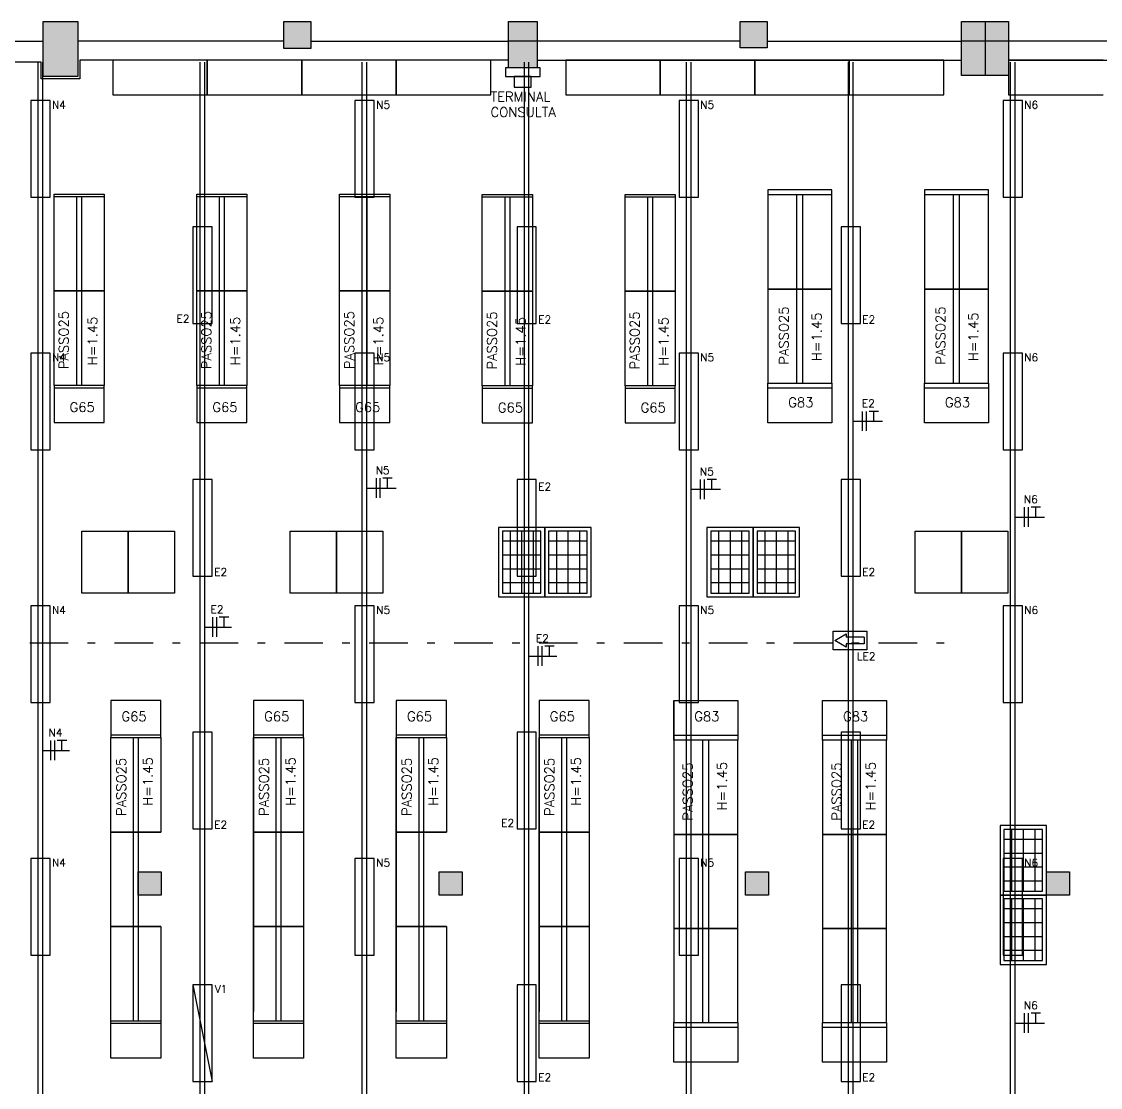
# Model space of a CAD drawing. Header units: metres. Extents: x -367 to 368, y -238 to 226.
# Drawn here: x 213.99 to 227.97, y 208.86 to 222.67 of the extents above; entities that cross this region are included whole.
import ezdxf
from ezdxf.enums import TextEntityAlignment as Align

# ---------------------------------------------------------------- set-up
doc = ezdxf.new("R2010")
doc.units = ezdxf.units.M
doc.linetypes.add('CONTINOUS', pattern=[0])
doc.linetypes.add('LA_BAU_MERC_R01$0$DASHDOT', pattern=[1, 0.5, -0.25, 0, -0.25])
for name, color, linetype in [('A-SIMBELET', 10, 'Continuous'), ('ELE-ELÉTRICA', 160, 'Continuous'), ('INCENDIO', 10, 'CONTINOUS'), ('LA_BAU_BASES GERAIS_R00$0$base', 253, 'Continuous'), ('LA_BAU_LUM TÉRREO_R02$0$ARQ-HAC-251', 251, 'Continuous'), ('LA_BAU_LUM TÉRREO_R02$0$ARQ-LUM', 2, 'Continuous'), ('LA_BAU_MERC_R01$0$ARQ-MOB', 8, 'Continuous')]:
    doc.layers.add(name, color=color, linetype=linetype)
doc.styles.add('LA_BAU_BASES GERAIS_R00$0$LA_BAU_MERC_R01$0$R40-125-RS', font='romans.shx', dxfattribs={"height": 0.1248})
doc.styles.add('LA_BAU_BASES GERAIS_R00$0$LA_BAU_MERC_R01$0$RS80', font='ROMANS', dxfattribs={"height": 0.18})
doc.styles.add('LA_BAU_BASES GERAIS_R00$0$R60-125-RS', font='romans.shx', dxfattribs={"height": 0.19})
doc.styles.add('LA_BAU_BASES GERAIS_R00$0$R80-100-RS', font='romans.shx', dxfattribs={"height": 0.203})
doc.styles.get("Standard").update_dxf_attribs({"font": 'romans.shx'})

# ---------------------------------------------------------------- blocks, each defined once
blk = doc.blocks.new('LA_BAU_BASES GERAIS_R00$0$LA_BAU_ALVENARIA TÉRREO_R01')
at = {"layer": 'LA_BAU_BASES GERAIS_R00$0$base', "linetype": 'Continuous'}
h = blk.add_hatch(color=256, dxfattribs=at)
h.dxf.hatch_style = 1
h.paths.add_polyline_path([(214.72, 222.67), (214.27, 222.67), (214.27, 221.96), (214.72, 221.96)])
h = blk.add_hatch(color=256, dxfattribs=at)
h.dxf.hatch_style = 1
h.paths.add_polyline_path([(217.74, 222.67), (217.39, 222.67), (217.39, 222.32), (217.74, 222.32)])
h = blk.add_hatch(color=256, dxfattribs=at)
h.dxf.hatch_style = 1
h.paths.add_polyline_path([(220.67, 222.67), (220.3, 222.67), (220.3, 222.42), (220.67, 222.42)])
h = blk.add_hatch(color=256, dxfattribs=at)
h.dxf.hatch_style = 1
h.paths.add_polyline_path([(223.65, 222.67), (223.3, 222.67), (223.3, 222.33), (223.65, 222.33)])
h = blk.add_hatch(color=256, dxfattribs=at)
h.dxf.hatch_style = 1
h.paths.add_polyline_path([(226.475, 222.67), (226.17, 222.67), (226.17, 222.42), (226.475, 222.42)])
h = blk.add_hatch(color=256, dxfattribs=at)
h.dxf.hatch_style = 1
h.paths.add_polyline_path([(226.78, 222.67), (226.475, 222.67), (226.475, 222.42), (226.78, 222.42)])
h = blk.add_hatch(color=256, dxfattribs=at)
h.dxf.hatch_style = 1
h.paths.add_polyline_path([(220.67, 222.42), (220.3, 222.42), (220.3, 222.07), (220.67, 222.07)])
h = blk.add_hatch(color=256, dxfattribs=at)
h.dxf.hatch_style = 1
h.paths.add_polyline_path([(226.475, 222.42), (226.17, 222.42), (226.17, 221.97), (226.475, 221.97)])
h = blk.add_hatch(color=256, dxfattribs=at)
h.dxf.hatch_style = 1
h.paths.add_polyline_path([(226.78, 222.42), (226.475, 222.42), (226.475, 221.97), (226.78, 221.97)])
h = blk.add_hatch(color=256, dxfattribs=at)
h.dxf.hatch_style = 1
h.paths.add_polyline_path([(215.8, 211.65), (215.5, 211.65), (215.5, 211.35), (215.8, 211.35)])
h = blk.add_hatch(color=256, dxfattribs=at)
h.dxf.hatch_style = 1
h.paths.add_polyline_path([(219.7, 211.65), (219.4, 211.65), (219.4, 211.35), (219.7, 211.35)])
h = blk.add_hatch(color=256, dxfattribs=at)
h.dxf.hatch_style = 1
h.paths.add_polyline_path([(223.67, 211.65), (223.37, 211.65), (223.37, 211.35), (223.67, 211.35)])
h = blk.add_hatch(color=256, dxfattribs=at)
h.dxf.hatch_style = 1
h.paths.add_polyline_path([(227.57, 211.65), (227.27, 211.65), (227.27, 211.35), (227.57, 211.35)])
for p, q in [((220.3, 222.67), (220.67, 222.67)), ((220.3, 222.07), (220.3, 222.67)), ((220.67, 222.67), (220.67, 222.07)), ((226.17, 222.67), (226.78, 222.67)), ((226.17, 221.97), (226.17, 222.67)), ((226.475, 222.67), (226.475, 221.97)), ((226.78, 222.67), (226.78, 221.97)), ((211.75, 222.415), (214.27, 222.415)), ((217.39, 222.415), (214.72, 222.415)), ((217.74, 222.415), (220.3, 222.415)), ((220.3, 222.42), (220.67, 222.42)), ((223.3, 222.415), (220.67, 222.415)), ((223.65, 222.415), (226.17, 222.415)), ((226.17, 222.42), (226.78, 222.42)), ((229.41, 222.415), (226.78, 222.415)), ((220.67, 222.17), (226.17, 222.17)), ((226.78, 222.17), (232.28, 222.17)), ((220.67, 222.07), (220.3, 222.07)), ((226.78, 221.97), (226.17, 221.97))]:
    blk.add_line(p, q, dxfattribs=at)
for points in [[(214.27, 222.67), (214.72, 222.67), (214.72, 221.96), (214.27, 221.96)], [(217.74, 222.32), (217.39, 222.32), (217.39, 222.67), (217.74, 222.67)], [(223.3, 222.33), (223.3, 222.67), (223.65, 222.67), (223.65, 222.33)], [(215.5, 211.65), (215.8, 211.65), (215.8, 211.35), (215.5, 211.35)], [(219.4, 211.65), (219.7, 211.65), (219.7, 211.35), (219.4, 211.35)], [(223.37, 211.65), (223.67, 211.65), (223.67, 211.35), (223.37, 211.35)], [(227.27, 211.65), (227.57, 211.65), (227.57, 211.35), (227.27, 211.35)]]:
    blk.add_lwpolyline(points, close=True, dxfattribs=at)
blk.add_lwpolyline([(220.3, 222.17), (214.745, 222.17), (214.745, 221.93), (214.245, 221.93), (214.245, 222.145), (200.32, 222.145)], dxfattribs=at)
blk = doc.blocks.new('LA_BAU_BASES GERAIS_R00$0$LA_BAU_MERC_R01')
at = {"layer": 'LA_BAU_BASES GERAIS_R00$0$base'}
for p, q in [((215.17, 222.17), (215.17, 221.72)), ((216.395, 222.17), (215.17, 222.17)), ((216.395, 221.72), (216.395, 222.17)), ((216.395, 222.17), (216.395, 221.72)), ((217.62, 222.17), (216.395, 222.17)), ((217.62, 222.17), (217.62, 221.72)), ((218.845, 222.17), (217.62, 222.17)), ((217.62, 221.72), (217.62, 222.17)), ((218.845, 222.17), (218.845, 221.72)), ((220.07, 222.17), (218.845, 222.17)), ((218.845, 221.72), (218.845, 222.17)), ((220.07, 221.72), (220.07, 222.17)), ((221.041, 222.17), (221.041, 221.72)), ((222.266, 222.17), (221.041, 222.17)), ((222.266, 221.72), (222.266, 222.17)), ((222.266, 222.17), (222.266, 221.72)), ((223.491, 222.17), (222.266, 222.17)), ((223.491, 222.17), (223.491, 221.72)), ((224.716, 222.17), (223.491, 222.17)), ((223.491, 221.72), (223.491, 222.17)), ((224.716, 222.17), (224.716, 221.72)), ((225.941, 222.17), (224.716, 222.17)), ((224.716, 221.72), (224.716, 222.17)), ((225.941, 221.72), (225.941, 222.17)), ((226.78, 222.17), (226.78, 221.72)), ((228.005, 222.17), (226.78, 222.17)), ((220.71, 222.07), (220.26, 222.07)), ((220.26, 222.07), (220.26, 221.96)), ((220.71, 221.96), (220.71, 222.07)), ((220.26, 221.96), (220.71, 221.96)), ((220.595, 221.96), (220.375, 221.96)), ((220.375, 221.96), (220.375, 221.82)), ((220.595, 221.82), (220.595, 221.96)), ((220.375, 221.82), (220.595, 221.82)), ((215.17, 221.72), (216.395, 221.72)), ((216.395, 221.72), (217.62, 221.72)), ((217.62, 221.72), (218.845, 221.72)), ((218.845, 221.72), (220.07, 221.72)), ((221.041, 221.72), (222.266, 221.72)), ((222.266, 221.72), (223.491, 221.72)), ((223.491, 221.72), (224.716, 221.72)), ((224.716, 221.72), (225.941, 221.72)), ((226.78, 221.72), (228.005, 221.72)), ((214.41, 220.405), (215.06, 220.405)), ((214.41, 219.18), (214.41, 220.405)), ((214.705, 219.18), (214.705, 220.405)), ((214.765, 220.405), (214.765, 219.18)), ((215.06, 220.405), (215.06, 219.18)), ((216.26, 220.405), (216.91, 220.405)), ((216.26, 219.18), (216.26, 220.405)), ((216.555, 219.18), (216.555, 220.405)), ((216.615, 220.405), (216.615, 219.18)), ((216.91, 220.405), (216.91, 219.18)), ((218.11, 220.405), (218.76, 220.405)), ((218.11, 219.18), (218.11, 220.405)), ((218.405, 219.18), (218.405, 220.405)), ((218.465, 220.405), (218.465, 219.18)), ((218.76, 220.405), (218.76, 219.18)), ((219.96, 220.4), (220.61, 220.4)), ((219.96, 219.175), (219.96, 220.4)), ((220.255, 219.175), (220.255, 220.4)), ((220.315, 220.4), (220.315, 219.175)), ((220.61, 220.4), (220.61, 219.175)), ((221.81, 220.4), (222.46, 220.4)), ((221.81, 219.175), (221.81, 220.4)), ((222.105, 219.175), (222.105, 220.4)), ((222.165, 220.4), (222.165, 219.175)), ((222.46, 220.4), (222.46, 219.175)), ((224.49, 220.424), (223.66, 220.424)), ((223.66, 220.424), (223.66, 219.204)), ((224.035, 219.204), (224.035, 220.424)), ((224.115, 219.204), (224.115, 220.424)), ((224.49, 219.204), (224.49, 220.424)), ((226.52, 220.424), (225.69, 220.424)), ((225.69, 220.424), (225.69, 219.204)), ((226.065, 219.204), (226.065, 220.424)), ((226.145, 219.204), (226.145, 220.424)), ((226.52, 219.204), (226.52, 220.424)), ((215.06, 219.18), (214.41, 219.18)), ((214.41, 219.18), (215.06, 219.18)), ((214.41, 217.955), (214.41, 219.18)), ((214.705, 217.955), (214.705, 219.18)), ((214.765, 219.18), (214.765, 217.955)), ((215.06, 219.18), (215.06, 217.955)), ((216.91, 219.18), (216.26, 219.18)), ((216.26, 219.18), (216.91, 219.18)), ((216.26, 217.955), (216.26, 219.18)), ((216.555, 217.955), (216.555, 219.18)), ((216.615, 219.18), (216.615, 217.955)), ((216.91, 219.18), (216.91, 217.955)), ((218.76, 219.18), (218.11, 219.18)), ((218.11, 219.18), (218.76, 219.18)), ((218.11, 217.955), (218.11, 219.18)), ((218.405, 217.955), (218.405, 219.18)), ((218.465, 219.18), (218.465, 217.955)), ((218.76, 219.18), (218.76, 217.955)), ((220.61, 219.175), (219.96, 219.175)), ((219.96, 219.175), (220.61, 219.175)), ((219.96, 217.95), (219.96, 219.175)), ((220.255, 217.95), (220.255, 219.175)), ((220.315, 219.175), (220.315, 217.95)), ((220.61, 219.175), (220.61, 217.95)), ((222.46, 219.175), (221.81, 219.175)), ((221.81, 219.175), (222.46, 219.175)), ((221.81, 217.95), (221.81, 219.175)), ((222.105, 217.95), (222.105, 219.175)), ((222.165, 219.175), (222.165, 217.95)), ((222.46, 219.175), (222.46, 217.95)), ((223.66, 219.204), (224.49, 219.204)), ((224.49, 219.204), (223.66, 219.204)), ((223.66, 219.204), (223.66, 217.984)), ((224.035, 217.984), (224.035, 219.204)), ((224.115, 217.984), (224.115, 219.204)), ((224.49, 217.984), (224.49, 219.204)), ((225.69, 219.204), (226.52, 219.204)), ((226.52, 219.204), (225.69, 219.204)), ((225.69, 219.204), (225.69, 217.984)), ((226.065, 217.984), (226.065, 219.204)), ((226.145, 217.984), (226.145, 219.204)), ((226.52, 217.984), (226.52, 219.204)), ((223.66, 217.984), (224.49, 217.984)), ((225.69, 217.984), (226.52, 217.984)), ((215.06, 217.955), (214.41, 217.955)), ((216.91, 217.955), (216.26, 217.955)), ((218.76, 217.955), (218.11, 217.955)), ((220.61, 217.95), (219.96, 217.95)), ((222.46, 217.95), (221.81, 217.95)), ((214.77, 216.064), (215.37, 216.064)), ((214.77, 215.264), (214.77, 216.064)), ((215.37, 216.064), (215.97, 216.064)), ((215.37, 215.264), (215.37, 216.064)), ((215.37, 216.064), (215.37, 215.264)), ((215.97, 216.064), (215.97, 215.264)), ((217.47, 216.064), (218.07, 216.064)), ((217.47, 215.264), (217.47, 216.064)), ((218.07, 216.064), (218.67, 216.064)), ((218.07, 215.264), (218.07, 216.064)), ((218.07, 216.064), (218.07, 215.264)), ((218.67, 216.064), (218.67, 215.264)), ((220.77, 216.114), (220.17, 216.114)), ((220.17, 216.114), (220.17, 215.214)), ((220.72, 216.064), (220.22, 216.064)), ((220.22, 216.064), (220.22, 215.264)), ((220.32, 216.064), (220.32, 215.264)), ((220.47, 216.064), (220.47, 215.264)), ((220.62, 216.064), (220.62, 215.264)), ((220.72, 215.264), (220.72, 216.064)), ((220.77, 215.214), (220.77, 216.114)), ((221.37, 216.114), (220.77, 216.114)), ((220.77, 216.114), (220.77, 215.214)), ((221.32, 216.064), (220.82, 216.064)), ((220.82, 216.064), (220.82, 215.264)), ((220.92, 216.064), (220.92, 215.264)), ((221.07, 216.064), (221.07, 215.264)), ((221.22, 216.064), (221.22, 215.264)), ((221.32, 215.264), (221.32, 216.064)), ((221.37, 215.214), (221.37, 216.114)), ((223.47, 216.114), (222.87, 216.114)), ((222.87, 216.114), (222.87, 215.214)), ((223.42, 216.064), (222.92, 216.064)), ((222.92, 216.064), (222.92, 215.264)), ((223.02, 216.064), (223.02, 215.264)), ((223.17, 216.064), (223.17, 215.264)), ((223.32, 216.064), (223.32, 215.264)), ((223.42, 215.264), (223.42, 216.064)), ((223.47, 215.214), (223.47, 216.114)), ((224.07, 216.114), (223.47, 216.114)), ((223.47, 216.114), (223.47, 215.214)), ((224.02, 216.064), (223.52, 216.064)), ((223.52, 216.064), (223.52, 215.264)), ((223.62, 216.064), (223.62, 215.264)), ((223.77, 216.064), (223.77, 215.264)), ((223.92, 216.064), (223.92, 215.264)), ((224.02, 215.264), (224.02, 216.064)), ((224.07, 215.214), (224.07, 216.114)), ((225.57, 216.064), (226.17, 216.064)), ((225.57, 215.264), (225.57, 216.064)), ((226.17, 216.064), (226.77, 216.064)), ((226.17, 215.264), (226.17, 216.064)), ((226.17, 216.064), (226.17, 215.264)), ((226.77, 216.064), (226.77, 215.264)), ((220.72, 215.934), (220.22, 215.934)), ((221.32, 215.934), (220.82, 215.934)), ((223.42, 215.934), (222.92, 215.934)), ((224.02, 215.934), (223.52, 215.934)), ((220.72, 215.754), (220.22, 215.754)), ((221.32, 215.754), (220.82, 215.754)), ((223.42, 215.754), (222.92, 215.754)), ((224.02, 215.754), (223.52, 215.754)), ((220.72, 215.574), (220.22, 215.574)), ((221.32, 215.574), (220.82, 215.574)), ((223.42, 215.574), (222.92, 215.574)), ((224.02, 215.574), (223.52, 215.574)), ((220.72, 215.394), (220.22, 215.394)), ((221.32, 215.394), (220.82, 215.394)), ((223.42, 215.394), (222.92, 215.394)), ((224.02, 215.394), (223.52, 215.394)), ((215.37, 215.264), (214.77, 215.264)), ((215.97, 215.264), (215.37, 215.264)), ((218.07, 215.264), (217.47, 215.264)), ((218.67, 215.264), (218.07, 215.264)), ((220.17, 215.214), (220.77, 215.214)), ((220.22, 215.264), (220.72, 215.264)), ((220.77, 215.214), (221.37, 215.214)), ((220.82, 215.264), (221.32, 215.264)), ((222.87, 215.214), (223.47, 215.214)), ((222.92, 215.264), (223.42, 215.264)), ((223.47, 215.214), (224.07, 215.214)), ((223.52, 215.264), (224.02, 215.264)), ((226.17, 215.264), (225.57, 215.264)), ((226.77, 215.264), (226.17, 215.264)), ((216.995, 213.87), (216.995, 209.839)), ((218.845, 213.87), (218.845, 209.839)), ((220.695, 213.87), (220.695, 209.839)), ((222.442, 213.87), (222.442, 209.839)), ((215.145, 213.39), (215.795, 213.39)), ((215.145, 212.165), (215.145, 213.39)), ((215.44, 212.165), (215.44, 213.39)), ((215.5, 213.39), (215.5, 212.165)), ((215.795, 213.39), (215.795, 212.165)), ((216.995, 213.39), (217.645, 213.39)), ((216.995, 212.165), (216.995, 213.39)), ((217.29, 212.165), (217.29, 213.39)), ((217.35, 213.39), (217.35, 212.165)), ((217.645, 213.39), (217.645, 212.165)), ((218.845, 213.39), (219.495, 213.39)), ((218.845, 212.165), (218.845, 213.39)), ((219.14, 212.165), (219.14, 213.39)), ((219.2, 213.39), (219.2, 212.165)), ((219.495, 213.39), (219.495, 212.165)), ((220.695, 213.39), (221.345, 213.39)), ((220.695, 212.165), (220.695, 213.39)), ((220.99, 212.165), (220.99, 213.39)), ((221.05, 213.39), (221.05, 212.165)), ((221.345, 213.39), (221.345, 212.165)), ((223.272, 213.356), (222.442, 213.356)), ((222.442, 213.356), (222.442, 212.136)), ((222.817, 212.136), (222.817, 213.356)), ((222.897, 212.136), (222.897, 213.356)), ((223.272, 212.136), (223.272, 213.356)), ((225.2, 213.356), (224.37, 213.356)), ((224.37, 213.356), (224.37, 212.136)), ((224.745, 212.136), (224.745, 213.356)), ((224.825, 212.136), (224.825, 213.356)), ((225.2, 212.136), (225.2, 213.356)), ((227.27, 212.25), (226.67, 212.25)), ((226.67, 212.25), (226.67, 211.35)), ((227.27, 211.35), (227.27, 212.25)), ((215.145, 212.165), (215.795, 212.165)), ((215.145, 210.94), (215.145, 212.165)), ((215.795, 212.165), (215.145, 212.165)), ((215.44, 210.94), (215.44, 212.165)), ((215.5, 212.165), (215.5, 210.94)), ((216.995, 212.165), (217.645, 212.165)), ((216.995, 210.94), (216.995, 212.165)), ((217.645, 212.165), (216.995, 212.165)), ((217.29, 210.94), (217.29, 212.165)), ((217.35, 212.165), (217.35, 210.94)), ((217.645, 212.165), (217.645, 210.94)), ((218.845, 212.165), (219.495, 212.165)), ((218.845, 210.94), (218.845, 212.165)), ((219.495, 212.165), (218.845, 212.165)), ((219.14, 210.94), (219.14, 212.165)), ((219.2, 212.165), (219.2, 210.94)), ((220.695, 212.165), (221.345, 212.165)), ((220.695, 210.94), (220.695, 212.165)), ((221.345, 212.165), (220.695, 212.165)), ((220.99, 210.94), (220.99, 212.165)), ((221.05, 212.165), (221.05, 210.94)), ((221.345, 212.165), (221.345, 210.94)), ((222.442, 212.136), (223.272, 212.136)), ((223.272, 212.136), (222.442, 212.136)), ((222.442, 212.136), (222.442, 210.916)), ((222.817, 210.916), (222.817, 212.136)), ((222.897, 210.916), (222.897, 212.136)), ((223.272, 210.916), (223.272, 212.136)), ((225.2, 212.136), (224.37, 212.136)), ((224.37, 212.136), (224.37, 210.916)), ((224.37, 212.136), (225.2, 212.136)), ((224.745, 210.916), (224.745, 212.136)), ((224.825, 210.916), (224.825, 212.136)), ((225.2, 210.916), (225.2, 212.136)), ((227.22, 212.2), (226.72, 212.2)), ((226.72, 212.2), (226.72, 211.4)), ((226.82, 212.2), (226.82, 211.4)), ((226.97, 212.2), (226.97, 211.4)), ((227.12, 212.2), (227.12, 211.4)), ((227.22, 211.4), (227.22, 212.2)), ((227.22, 212.07), (226.72, 212.07)), ((227.22, 211.89), (226.72, 211.89)), ((227.22, 211.71), (226.72, 211.71)), ((227.22, 211.53), (226.72, 211.53)), ((226.72, 211.4), (227.22, 211.4)), ((227.27, 211.35), (226.67, 211.35)), ((226.67, 211.35), (226.67, 210.45)), ((226.67, 211.35), (227.27, 211.35)), ((227.22, 211.3), (226.72, 211.3)), ((226.72, 211.3), (226.72, 210.5)), ((226.82, 211.3), (226.82, 210.5)), ((226.97, 211.3), (226.97, 210.5)), ((227.12, 211.3), (227.12, 210.5)), ((227.22, 210.5), (227.22, 211.3)), ((227.27, 210.45), (227.27, 211.35)), ((227.22, 211.17), (226.72, 211.17)), ((227.22, 210.99), (226.72, 210.99)), ((215.795, 210.94), (215.145, 210.94)), ((215.145, 210.94), (215.795, 210.94)), ((215.145, 209.715), (215.145, 210.94)), ((215.44, 209.715), (215.44, 210.94)), ((215.5, 210.94), (215.5, 209.715)), ((215.795, 210.94), (215.795, 209.715)), ((217.645, 210.94), (216.995, 210.94)), ((216.995, 210.94), (217.645, 210.94)), ((216.995, 209.715), (216.995, 210.94)), ((217.29, 209.715), (217.29, 210.94)), ((217.35, 210.94), (217.35, 209.715)), ((217.645, 210.94), (217.645, 209.715)), ((219.495, 210.94), (218.845, 210.94)), ((218.845, 210.94), (219.495, 210.94)), ((218.845, 209.715), (218.845, 210.94)), ((219.14, 209.715), (219.14, 210.94)), ((219.2, 210.94), (219.2, 209.715)), ((219.495, 210.94), (219.495, 209.715)), ((221.345, 210.94), (220.695, 210.94)), ((220.695, 210.94), (221.345, 210.94)), ((220.695, 209.715), (220.695, 210.94)), ((220.99, 209.715), (220.99, 210.94)), ((221.05, 210.94), (221.05, 209.715)), ((221.345, 210.94), (221.345, 209.715)), ((223.272, 210.916), (222.442, 210.916)), ((222.442, 210.916), (222.442, 209.696)), ((222.442, 210.916), (223.272, 210.916)), ((222.817, 209.696), (222.817, 210.916)), ((222.897, 209.696), (222.897, 210.916)), ((223.272, 209.696), (223.272, 210.916)), ((224.37, 210.916), (225.2, 210.916)), ((225.2, 210.916), (224.37, 210.916)), ((224.37, 210.916), (224.37, 209.696)), ((224.745, 209.696), (224.745, 210.916)), ((224.825, 209.696), (224.825, 210.916)), ((225.2, 209.696), (225.2, 210.916)), ((227.22, 210.81), (226.72, 210.81)), ((227.22, 210.63), (226.72, 210.63)), ((226.67, 210.45), (227.27, 210.45)), ((226.72, 210.5), (227.22, 210.5)), ((215.795, 209.715), (215.145, 209.715)), ((217.645, 209.715), (216.995, 209.715)), ((219.495, 209.715), (218.845, 209.715)), ((221.345, 209.715), (220.695, 209.715)), ((222.442, 209.696), (223.272, 209.696)), ((224.37, 209.696), (225.2, 209.696))]:
    blk.add_line(p, q, dxfattribs=at)
at = {"layer": 'LA_BAU_BASES GERAIS_R00$0$base', "linetype": 'Continuous'}
for p, q in [((224.49, 220.488), (223.66, 220.488)), ((223.66, 220.488), (223.66, 220.424)), ((224.49, 220.424), (224.49, 220.488)), ((226.52, 220.488), (225.69, 220.488)), ((225.69, 220.488), (225.69, 220.424)), ((226.52, 220.424), (226.52, 220.488)), ((214.41, 220.435), (215.06, 220.435)), ((214.41, 220.405), (214.41, 220.435)), ((215.06, 220.435), (215.06, 220.405)), ((216.26, 220.435), (216.91, 220.435)), ((216.26, 220.405), (216.26, 220.435)), ((216.91, 220.435), (216.91, 220.405)), ((218.11, 220.435), (218.76, 220.435)), ((218.11, 220.405), (218.11, 220.435)), ((218.76, 220.435), (218.76, 220.405)), ((219.96, 220.43), (220.61, 220.43)), ((219.96, 220.4), (219.96, 220.43)), ((220.61, 220.43), (220.61, 220.4)), ((221.81, 220.43), (222.46, 220.43)), ((221.81, 220.4), (221.81, 220.43)), ((222.46, 220.43), (222.46, 220.4)), ((223.66, 217.47), (223.66, 217.984)), ((224.49, 217.984), (224.49, 217.47)), ((225.69, 217.47), (225.69, 217.984)), ((226.52, 217.984), (226.52, 217.47)), ((214.41, 217.955), (214.41, 217.475)), ((214.41, 217.925), (215.06, 217.925)), ((215.06, 217.475), (215.06, 217.955)), ((216.26, 217.955), (216.26, 217.475)), ((216.26, 217.925), (216.91, 217.925)), ((216.91, 217.475), (216.91, 217.955)), ((218.11, 217.955), (218.11, 217.475)), ((218.11, 217.925), (218.76, 217.925)), ((218.76, 217.475), (218.76, 217.955)), ((219.96, 217.95), (219.96, 217.47)), ((219.96, 217.92), (220.61, 217.92)), ((220.61, 217.47), (220.61, 217.95)), ((221.81, 217.95), (221.81, 217.47)), ((221.81, 217.92), (222.46, 217.92)), ((222.46, 217.47), (222.46, 217.95)), ((224.49, 217.92), (223.66, 217.92)), ((226.52, 217.92), (225.69, 217.92)), ((214.41, 217.475), (215.06, 217.475)), ((216.26, 217.475), (216.91, 217.475)), ((218.11, 217.475), (218.76, 217.475)), ((219.96, 217.47), (220.61, 217.47)), ((221.81, 217.47), (222.46, 217.47)), ((224.49, 217.47), (223.66, 217.47)), ((226.52, 217.47), (225.69, 217.47)), ((215.145, 213.87), (215.145, 213.39)), ((215.795, 213.87), (215.145, 213.87)), ((215.795, 213.39), (215.795, 213.87)), ((216.995, 213.87), (216.995, 213.39)), ((217.645, 213.87), (216.995, 213.87)), ((217.645, 213.39), (217.645, 213.87)), ((218.845, 213.87), (218.845, 213.39)), ((219.495, 213.87), (218.845, 213.87)), ((219.495, 213.39), (219.495, 213.87)), ((220.695, 213.87), (220.695, 213.39)), ((221.345, 213.87), (220.695, 213.87)), ((221.345, 213.39), (221.345, 213.87)), ((222.442, 213.87), (223.272, 213.87)), ((222.442, 213.356), (222.442, 213.87)), ((223.272, 213.87), (223.272, 213.356)), ((224.37, 213.87), (225.2, 213.87)), ((224.37, 213.356), (224.37, 213.87)), ((225.2, 213.87), (225.2, 213.356)), ((215.795, 213.42), (215.145, 213.42)), ((217.645, 213.42), (216.995, 213.42)), ((219.495, 213.42), (218.845, 213.42)), ((221.345, 213.42), (220.695, 213.42)), ((222.442, 213.42), (223.272, 213.42)), ((224.37, 213.42), (225.2, 213.42)), ((215.145, 209.235), (215.145, 209.715)), ((215.795, 209.715), (215.795, 209.235)), ((216.995, 209.235), (216.995, 209.715)), ((217.645, 209.715), (217.645, 209.235)), ((218.845, 209.235), (218.845, 209.715)), ((219.495, 209.715), (219.495, 209.235)), ((220.695, 209.235), (220.695, 209.715)), ((221.345, 209.715), (221.345, 209.235)), ((215.795, 209.685), (215.145, 209.685)), ((217.645, 209.685), (216.995, 209.685)), ((219.495, 209.685), (218.845, 209.685)), ((221.345, 209.685), (220.695, 209.685)), ((222.442, 209.182), (222.442, 209.696)), ((223.272, 209.632), (222.442, 209.632)), ((223.272, 209.696), (223.272, 209.182)), ((224.37, 209.182), (224.37, 209.696)), ((225.2, 209.632), (224.37, 209.632)), ((225.2, 209.696), (225.2, 209.182)), ((215.795, 209.235), (215.145, 209.235)), ((217.645, 209.235), (216.995, 209.235)), ((219.495, 209.235), (218.845, 209.235)), ((221.345, 209.235), (220.695, 209.235)), ((223.272, 209.182), (222.442, 209.182)), ((225.2, 209.182), (224.37, 209.182))]:
    blk.add_line(p, q, dxfattribs=at)
at = {"layer": 'LA_BAU_BASES GERAIS_R00$0$base', "style": 'LA_BAU_BASES GERAIS_R00$0$LA_BAU_MERC_R01$0$R40-125-RS'}
for s, p in [('TERMINAL', (220.067, 221.634, -1.047)), ('CONSULTA', (220.067, 221.434, -1.047)), ('G65', (214.612, 217.61)), ('G65', (216.462, 217.61)), ('G65', (218.312, 217.61)), ('G65', (220.162, 217.605)), ('G65', (222.012, 217.605)), ('G83', (223.925, 217.672)), ('G83', (225.955, 217.672)), ('G65', (215.284, 213.602)), ('G65', (217.134, 213.602)), ('G65', (218.984, 213.602)), ('G65', (220.834, 213.602)), ('G83', (222.707, 213.602)), ('G83', (224.635, 213.602))]:
    blk.add_text(s, height=0.1248, dxfattribs=at).set_placement(p)
for s, p in [('PASSO25', (223.93, 218.223)), ('PASSO25', (225.96, 218.223)), ('PASSO25', (214.598, 218.164)), ('H=1.45', (214.971, 218.214)), ('PASSO25', (216.448, 218.164)), ('H=1.45', (216.821, 218.214)), ('PASSO25', (218.298, 218.164)), ('H=1.45', (218.676, 218.214)), ('PASSO25', (220.148, 218.159)), ('H=1.45', (220.521, 218.209)), ('PASSO25', (221.998, 218.159)), ('H=1.45', (222.371, 218.209)), ('H=1.45', (224.356, 218.268)), ('H=1.45', (226.386, 218.268)), ('PASSO25', (215.343, 212.374)), ('H=1.45', (215.688, 212.505)), ('PASSO25', (217.193, 212.374)), ('H=1.45', (217.538, 212.505)), ('PASSO25', (219.043, 212.374)), ('H=1.45', (219.388, 212.505)), ('PASSO25', (220.893, 212.374)), ('H=1.45', (221.238, 212.505)), ('PASSO25', (222.685, 212.313)), ('H=1.45', (223.129, 212.444)), ('PASSO25', (224.613, 212.313)), ('H=1.45', (225.056, 212.444))]:
    blk.add_text(s, height=0.1248, rotation=89.9999, dxfattribs=at).set_placement(p)
at = {"layer": 'LA_BAU_BASES GERAIS_R00$0$base', "text_generation_flag": 4}
for tag, height, rotation, style, p in [('CD H=1.45', 0.12, 180, 'LA_BAU_BASES GERAIS_R00$0$LA_BAU_MERC_R01$0$RS80', (261.738, 205.549)), ('CD H=1.45', 0.12, 180, 'LA_BAU_BASES GERAIS_R00$0$LA_BAU_MERC_R01$0$RS80', (262.989, 205.549)), ('CD H=2.25', 0.125, 270, 'LA_BAU_BASES GERAIS_R00$0$LA_BAU_MERC_R01$0$R40-125-RS', (266.17, 203.663)), ('CD H=1.45', 0.12, 180, 'LA_BAU_BASES GERAIS_R00$0$LA_BAU_MERC_R01$0$RS80', (261.354, 202.826)), ('CD H=1.45', 0.12, 180, 'LA_BAU_BASES GERAIS_R00$0$LA_BAU_MERC_R01$0$RS80', (262.605, 202.826)), ('CD H=1.45', 0.12, 180, 'LA_BAU_BASES GERAIS_R00$0$LA_BAU_MERC_R01$0$RS80', (263.857, 202.826)), ('CD H=1.45', 0.12, 180, 'LA_BAU_BASES GERAIS_R00$0$LA_BAU_MERC_R01$0$RS80', (265.108, 202.826))]:
    blk.add_attdef(tag, text='', height=height, rotation=rotation, dxfattribs=dict(at, style=style)).set_placement(p, align=Align.MIDDLE)
at = {"layer": 'LA_BAU_BASES GERAIS_R00$0$base', "style": 'LA_BAU_BASES GERAIS_R00$0$LA_BAU_MERC_R01$0$RS80', "text_generation_flag": 4}
for p in [(261.764, 204.896), (263.015, 204.896)]:
    blk.add_attdef('CD H=1.45', text='', height=0.12, dxfattribs=at).set_placement(p, align=Align.MIDDLE)
at = {"layer": 'LA_BAU_BASES GERAIS_R00$0$base', "style": 'LA_BAU_BASES GERAIS_R00$0$LA_BAU_MERC_R01$0$R40-125-RS'}
for p in [(246.243, 203.098), (247.393, 203.098), (248.543, 203.098), (249.693, 203.098), (250.843, 203.098), (246.243, 202.318), (247.393, 202.318), (248.543, 202.318), (249.693, 202.318), (250.843, 202.318)]:
    blk.add_attdef('TIPO', text='', height=0.125, rotation=180, dxfattribs=at).set_placement(p, align=Align.MIDDLE)
blk = doc.blocks.new('LA_BAU_BASES GERAIS_R00')
at = {"layer": 'LA_BAU_BASES GERAIS_R00$0$base'}
for name in ['LA_BAU_BASES GERAIS_R00$0$LA_BAU_MERC_R01', 'LA_BAU_BASES GERAIS_R00$0$LA_BAU_ALVENARIA TÉRREO_R01']:
    blk.add_blockref(name, (0, 0), dxfattribs=at)
at = {"layer": 'LA_BAU_BASES GERAIS_R00$0$base', "style": 'LA_BAU_BASES GERAIS_R00$0$R60-125-RS'}
for p in [(242.782, 218.919), (358.637, 192.964)]:
    blk.add_attdef('S', text='', height=0.19, rotation=90, dxfattribs=at).set_placement(p, align=Align.MIDDLE_CENTER)
at = {"layer": 'LA_BAU_BASES GERAIS_R00$0$base', "style": 'LA_BAU_BASES GERAIS_R00$0$R80-100-RS'}
blk.add_attdef('ACESSO', text='', height=0.203, dxfattribs=at).set_placement((365.922, 191.987), align=Align.TOP_CENTER)
at = {"layer": 'LA_BAU_BASES GERAIS_R00$0$base', "style": 'LA_BAU_BASES GERAIS_R00$0$R60-125-RS'}
blk.add_attdef('S', text='', height=0.19, dxfattribs=at).set_placement((266.114, 180.913), align=Align.MIDDLE_CENTER)
blk = doc.blocks.new('A$C716F59AC')
at = {"layer": 'LA_BAU_LUM TÉRREO_R02$0$ARQ-HAC-251', "color": 160}
for p, q in [((-52.545, 22.569), (-52.545, 44.205)), ((-52.485, 22.569), (-52.485, 44.205)), ((-50.445, 22.569), (-50.445, 44.205)), ((-50.385, 22.569), (-50.385, 44.205)), ((-48.345, 22.569), (-48.345, 44.205)), ((-48.285, 22.569), (-48.285, 44.205)), ((-46.245, 22.569), (-46.245, 44.205)), ((-46.185, 22.569), (-46.185, 44.205)), ((-44.145, 22.569), (-44.145, 44.205)), ((-44.085, 22.569), (-44.085, 44.205)), ((-42.045, 22.569), (-42.045, 44.205)), ((-41.985, 22.569), (-41.985, 44.205)), ((-39.945, 22.569), (-39.945, 44.205)), ((-39.885, 22.569), (-39.885, 44.205))]:
    blk.add_line(p, q, dxfattribs=at)
at = {"layer": 'LA_BAU_LUM TÉRREO_R02$0$ARQ-HAC-251'}
for p, q in [((-50.385, 27.648), (-50.385, 44.205)), ((-46.185, 27.648), (-46.185, 44.205)), ((-41.985, 27.648), (-41.985, 44.205))]:
    blk.add_line(p, q, dxfattribs=at)
at = {"layer": 'LA_BAU_LUM TÉRREO_R02$0$ARQ-HAC-251', "color": 7}
for p, q in [((-52.545, 26.753), (-52.545, 32.515)), ((-48.345, 26.753), (-48.345, 32.515)), ((-44.145, 26.753), (-44.145, 32.515)), ((-39.945, 26.753), (-39.945, 32.515))]:
    blk.add_line(p, q, dxfattribs=at)
at = {"layer": 'LA_BAU_LUM TÉRREO_R02$0$ARQ-LUM', "color": 7}
blk.add_line((-50.54, 32.245), (-50.29, 30.995), dxfattribs=at)
for points in [[(-52.39, 42.455), (-52.39, 43.705), (-52.64, 43.705), (-52.64, 42.455)], [(-52.39, 42.455), (-52.39, 43.705), (-52.64, 43.705), (-52.64, 42.455)], [(-48.19, 42.455), (-48.19, 43.705), (-48.44, 43.705), (-48.44, 42.455)], [(-48.19, 42.455), (-48.19, 43.705), (-48.44, 43.705), (-48.44, 42.455)], [(-43.99, 42.455), (-43.99, 43.705), (-44.24, 43.705), (-44.24, 42.455)], [(-43.99, 42.455), (-43.99, 43.705), (-44.24, 43.705), (-44.24, 42.455)], [(-39.79, 42.455), (-39.79, 43.705), (-40.04, 43.705), (-40.04, 42.455)], [(-39.79, 42.455), (-39.79, 43.705), (-40.04, 43.705), (-40.04, 42.455)], [(-50.29, 40.818), (-50.29, 42.068), (-50.54, 42.068), (-50.54, 40.818)], [(-50.29, 40.818), (-50.29, 42.068), (-50.54, 42.068), (-50.54, 40.818)], [(-46.09, 40.818), (-46.09, 42.068), (-46.34, 42.068), (-46.34, 40.818)], [(-46.09, 40.818), (-46.09, 42.068), (-46.34, 42.068), (-46.34, 40.818)], [(-41.89, 40.818), (-41.89, 42.068), (-42.14, 42.068), (-42.14, 40.818)], [(-41.89, 40.818), (-41.89, 42.068), (-42.14, 42.068), (-42.14, 40.818)], [(-52.39, 39.181), (-52.39, 40.431), (-52.64, 40.431), (-52.64, 39.181)], [(-52.39, 39.181), (-52.39, 40.431), (-52.64, 40.431), (-52.64, 39.181)], [(-48.19, 39.181), (-48.19, 40.431), (-48.44, 40.431), (-48.44, 39.181)], [(-48.19, 39.181), (-48.19, 40.431), (-48.44, 40.431), (-48.44, 39.181)], [(-43.99, 39.181), (-43.99, 40.431), (-44.24, 40.431), (-44.24, 39.181)], [(-43.99, 39.181), (-43.99, 40.431), (-44.24, 40.431), (-44.24, 39.181)], [(-39.79, 39.181), (-39.79, 40.431), (-40.04, 40.431), (-40.04, 39.181)], [(-39.79, 39.181), (-39.79, 40.431), (-40.04, 40.431), (-40.04, 39.181)], [(-50.29, 37.544), (-50.29, 38.794), (-50.54, 38.794), (-50.54, 37.544)], [(-50.29, 37.544), (-50.29, 38.794), (-50.54, 38.794), (-50.54, 37.544)], [(-46.09, 37.544), (-46.09, 38.794), (-46.34, 38.794), (-46.34, 37.544)], [(-46.09, 37.544), (-46.09, 38.794), (-46.34, 38.794), (-46.34, 37.544)], [(-41.89, 37.544), (-41.89, 38.794), (-42.14, 38.794), (-42.14, 37.544)], [(-41.89, 37.544), (-41.89, 38.794), (-42.14, 38.794), (-42.14, 37.544)], [(-52.39, 35.906), (-52.39, 37.156), (-52.64, 37.156), (-52.64, 35.906)], [(-52.39, 35.906), (-52.39, 37.156), (-52.64, 37.156), (-52.64, 35.906)], [(-48.19, 35.906), (-48.19, 37.156), (-48.44, 37.156), (-48.44, 35.906)], [(-48.19, 35.906), (-48.19, 37.156), (-48.44, 37.156), (-48.44, 35.906)], [(-43.99, 35.906), (-43.99, 37.156), (-44.24, 37.156), (-44.24, 35.906)], [(-43.99, 35.906), (-43.99, 37.156), (-44.24, 37.156), (-44.24, 35.906)], [(-39.79, 35.906), (-39.79, 37.156), (-40.04, 37.156), (-40.04, 35.906)], [(-39.79, 35.906), (-39.79, 37.156), (-40.04, 37.156), (-40.04, 35.906)], [(-50.29, 34.269), (-50.29, 35.519), (-50.54, 35.519), (-50.54, 34.269)], [(-50.29, 34.269), (-50.29, 35.519), (-50.54, 35.519), (-50.54, 34.269)], [(-46.09, 34.269), (-46.09, 35.519), (-46.34, 35.519), (-46.34, 34.269)], [(-46.09, 34.269), (-46.09, 35.519), (-46.34, 35.519), (-46.34, 34.269)], [(-41.89, 34.269), (-41.89, 35.519), (-42.14, 35.519), (-42.14, 34.269)], [(-41.89, 34.269), (-41.89, 35.519), (-42.14, 35.519), (-42.14, 34.269)], [(-52.39, 32.632), (-52.39, 33.882), (-52.64, 33.882), (-52.64, 32.632)], [(-52.39, 32.632), (-52.39, 33.882), (-52.64, 33.882), (-52.64, 32.632)], [(-48.19, 32.632), (-48.19, 33.882), (-48.44, 33.882), (-48.44, 32.632)], [(-48.19, 32.632), (-48.19, 33.882), (-48.44, 33.882), (-48.44, 32.632)], [(-43.99, 32.632), (-43.99, 33.882), (-44.24, 33.882), (-44.24, 32.632)], [(-43.99, 32.632), (-43.99, 33.882), (-44.24, 33.882), (-44.24, 32.632)], [(-39.79, 32.632), (-39.79, 33.882), (-40.04, 33.882), (-40.04, 32.632)], [(-39.79, 32.632), (-39.79, 33.882), (-40.04, 33.882), (-40.04, 32.632)], [(-50.29, 30.995), (-50.29, 32.245), (-50.54, 32.245), (-50.54, 30.995)], [(-50.29, 30.995), (-50.29, 32.245), (-50.54, 32.245), (-50.54, 30.995)], [(-50.29, 30.995), (-50.29, 32.245), (-50.54, 32.245), (-50.54, 30.995)], [(-50.29, 30.995), (-50.29, 32.245), (-50.54, 32.245), (-50.54, 30.995)], [(-46.09, 30.995), (-46.09, 32.245), (-46.34, 32.245), (-46.34, 30.995)], [(-46.09, 30.995), (-46.09, 32.245), (-46.34, 32.245), (-46.34, 30.995)], [(-41.89, 30.995), (-41.89, 32.245), (-42.14, 32.245), (-42.14, 30.995)], [(-41.89, 30.995), (-41.89, 32.245), (-42.14, 32.245), (-42.14, 30.995)]]:
    blk.add_lwpolyline(points, close=True, dxfattribs=at)
for points in [[(-50.29, 41.818), (-50.29, 42.068), (-50.54, 42.068), (-50.29, 41.818)], [(-46.09, 41.818), (-46.09, 42.068), (-46.34, 42.068), (-46.09, 41.818)], [(-41.89, 41.818), (-41.89, 42.068), (-42.14, 42.068), (-41.89, 41.818)], [(-50.29, 38.544), (-50.29, 38.794), (-50.54, 38.794), (-50.29, 38.544)], [(-46.09, 38.544), (-46.09, 38.794), (-46.34, 38.794), (-46.09, 38.544)], [(-41.89, 38.544), (-41.89, 38.794), (-42.14, 38.794), (-41.89, 38.544)], [(-50.29, 35.269), (-50.29, 35.519), (-50.54, 35.519), (-50.29, 35.269)], [(-46.09, 35.269), (-46.09, 35.519), (-46.34, 35.519), (-46.09, 35.269)], [(-41.89, 35.269), (-41.89, 35.519), (-42.14, 35.519), (-41.89, 35.269)], [(-50.29, 30.995), (-50.29, 32.245), (-50.54, 32.245), (-50.29, 30.995)], [(-46.09, 31.995), (-46.09, 32.245), (-46.34, 32.245), (-46.09, 31.995)], [(-41.89, 31.995), (-41.89, 32.245), (-42.14, 32.245), (-41.89, 31.995)]]:
    blk.add_solid(points, dxfattribs=at)
blk = doc.blocks.new('SETA')
at = {"layer": 'A-SIMBELET'}
for p, q in [((0.192, 0.638), (0.387, 0.755)), ((0.387, 0.755), (0.387, 0.697)), ((0.387, 0.521), (0.192, 0.638)), ((0.699, 0.697), (0.387, 0.697)), ((0.387, 0.578), (0.387, 0.521)), ((0.699, 0.578), (0.387, 0.578)), ((0.699, 0.697), (0.699, 0.578))]:
    blk.add_line(p, q, dxfattribs=at)
blk.add_lwpolyline([(0.745, 0.474), (0.16, 0.474), (0.16, 0.801), (0.745, 0.801)], close=True, dxfattribs=at)
blk = doc.blocks.new('A$C014F47B6')
at = {"layer": 'INCENDIO', "lineweight": 0, "xscale": 0.7500000000000008, "yscale": 0.75, "zscale": 0.7500000000000008, "rotation": 2.506848401428832e-06}
blk.add_blockref('SETA', (-43.296, 3.27), dxfattribs=at)
blk = doc.blocks.new('A$C22FC1C22')
at = {"layer": 'LA_BAU_MERC_R01$0$ARQ-MOB', "linetype": 'LA_BAU_MERC_R01$0$DASHDOT'}
blk.add_line((5.645, 14.025), (25.31, 14.025), dxfattribs=at)

msp = doc.modelspace()

# ---------------------------------------------------------------- linework, layer by layer
at = {"layer": 'ELE-ELÉTRICA', "color": 20}
for p, q in [((224.888, 217.364, 0), (224.888, 217.617, 0)), ((224.938, 217.364, 0), (224.938, 217.617, 0)), ((218.588, 216.498, 0), (218.588, 216.751, 0)), ((218.638, 216.498, 0), (218.638, 216.751, 0)), ((222.788, 216.482, 0), (222.788, 216.735, 0)), ((222.838, 216.482, 0), (222.838, 216.735, 0)), ((226.988, 216.121, 0), (226.988, 216.375, 0)), ((227.038, 216.121, 0), (227.038, 216.375, 0)), ((216.469, 214.696, 0), (216.469, 214.949, 0)), ((216.519, 214.696, 0), (216.519, 214.949, 0)), ((220.686, 214.32, 0), (220.686, 214.573, 0)), ((220.736, 214.32, 0), (220.736, 214.573, 0)), ((214.369, 213.099, 0), (214.369, 213.352, 0)), ((214.419, 213.099, 0), (214.419, 213.352, 0)), ((226.988, 209.565, 0), (226.988, 209.818, 0)), ((227.038, 209.565, 0), (227.038, 209.818, 0))]:
    msp.add_line(p, q, dxfattribs=at)
at = {"layer": 'ELE-ELÉTRICA', "color": 20, "linetype": 'Continuous'}
for p, q in [((225.094, 217.617, 0), (224.972, 217.617, 0)), ((225.033, 217.491, 0), (225.033, 217.617, 0)), ((218.794, 216.751, 0), (218.672, 216.751, 0)), ((218.733, 216.625, 0), (218.733, 216.751, 0)), ((222.994, 216.735, 0), (222.872, 216.735, 0)), ((222.933, 216.608, 0), (222.933, 216.735, 0)), ((227.194, 216.375, 0), (227.072, 216.375, 0)), ((227.133, 216.248, 0), (227.133, 216.375, 0)), ((216.674, 214.949, 0), (216.552, 214.949, 0)), ((216.613, 214.823, 0), (216.613, 214.949, 0)), ((220.891, 214.573, 0), (220.769, 214.573, 0)), ((220.83, 214.446, 0), (220.83, 214.573, 0)), ((214.574, 213.352, 0), (214.452, 213.352, 0)), ((214.513, 213.225, 0), (214.513, 213.352, 0)), ((227.194, 209.818, 0), (227.072, 209.818, 0)), ((227.133, 209.691, 0), (227.133, 209.818, 0))]:
    msp.add_line(p, q, dxfattribs=at)
at = {"layer": 'ELE-ELÉTRICA', "color": 2}
for p, q in [((224.765, 217.491, 0), (225.145, 217.491, 0)), ((218.465, 216.625, 0), (218.845, 216.625, 0)), ((222.665, 216.608, 0), (223.045, 216.608, 0)), ((226.865, 216.248, 0), (227.245, 216.248, 0)), ((216.365, 214.823, 0), (216.709, 214.823, 0)), ((220.565, 214.446, 0), (220.927, 214.446, 0)), ((214.265, 213.225, 0), (214.609, 213.225, 0)), ((226.865, 209.691, 0), (227.245, 209.691, 0))]:
    msp.add_line(p, q, dxfattribs=at)

# ---------------------------------------------------------------- block references
at = {"color": 160}
for name, p in [('A$C716F59AC', (266.75, 177.94, 0)), ('A$C22FC1C22', (200.75, 200.595))]:
    msp.add_blockref(name, p, dxfattribs=at)
at = {"layer": 'ELE-ELÉTRICA', "color": 160}
msp.add_blockref('LA_BAU_BASES GERAIS_R00', (0, 0), dxfattribs=at)
at = {"layer": 'INCENDIO', "color": 160}
msp.add_blockref('A$C014F47B6', (267.681, 210.9), dxfattribs=at)

# ---------------------------------------------------------------- texts
at = {"layer": 'A-SIMBELET'}
for s, p in [('N4', (214.474, 221.541, 0)), ('N5', (218.674, 221.541, 0)), ('N5', (222.874, 221.541, 0)), ('N6', (227.074, 221.541, 0)), ('E2', (216.082, 218.77, 0)), ('E2', (220.768, 218.759, 0)), ('E2', (224.968, 218.759, 0)), ('N4', (214.474, 218.267, 0)), ('N5', (218.674, 218.267, 0)), ('N5', (222.874, 218.267, 0)), ('N6', (227.074, 218.267, 0)), ('E2', (220.768, 216.594, 0)), ('E2', (216.568, 215.485, 0)), ('E2', (224.968, 215.485, 0)), ('N4', (214.474, 214.993, 0)), ('N5', (218.674, 214.993, 0)), ('N5', (222.874, 214.993, 0)), ('N6', (227.074, 214.993, 0)), ('LE2', (224.935, 214.394, 0)), ('E2', (216.568, 212.211, 0)), ('E2', (220.29, 212.232, 0)), ('E2', (224.968, 212.211, 0)), ('N4', (214.474, 211.719, 0)), ('N5', (218.674, 211.719, 0)), ('N5', (222.874, 211.719, 0)), ('N6', (227.074, 211.719, 0)), ('V1', (216.574, 210.082, 0)), ('E2', (220.768, 208.937, 0)), ('E2', (224.968, 208.937, 0))]:
    msp.add_text(s, height=0.1, dxfattribs=at).set_placement(p, align=Align.CENTER)
at = {"layer": 'ELE-ELÉTRICA', "color": 20}
for s, p in [('E2', (224.879, 217.671, 0)), ('N5', (218.579, 216.805, 0)), ('N5', (222.779, 216.788, 0)), ('N6', (226.979, 216.428, 0)), ('E2', (216.438, 215.003, 0)), ('E2', (220.655, 214.626, 0)), ('N4', (214.338, 213.405, 0)), ('N6', (226.979, 209.871, 0))]:
    msp.add_text(s, height=0.1, dxfattribs=at).set_placement(p)

doc.saveas('drawing.dxf')
